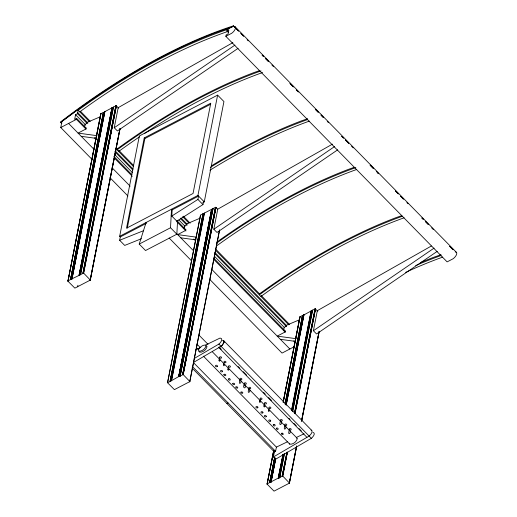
<?xml version="1.0" encoding="UTF-8"?>
<svg xmlns="http://www.w3.org/2000/svg" width="517" height="517" viewBox="0 0 517 517"><rect width="100%" height="100%" fill="white"/><g stroke="black" fill="none" stroke-linecap="round" stroke-linejoin="round"><path stroke-width="0.78" d="M103.613 112.318L70.661 279.529L103.73 112.331L71.12 279.626L72.057 278.773L80.516 274.727L113.469 107.077L116.247 105.791L118.658 108.15M211.989 209.359L179.25 376.596L183.121 374.528L189.913 381.572L174.403 389.631L167.553 382.748L200.525 215.117L215.473 207.323L217.683 209.088M275.503 459.038L271.057 482.232L270.268 482.639L274.947 457.984M306.943 437.35L218.988 347.689L219.001 347.004L221.257 349.305M146.718 223.137L146.085 222.497L139.215 244.089L145.535 250.538L176.84 234.195L170.52 227.751L171.521 209.223L172.155 209.863L171.818 216.041L197.914 199.426L198.567 196.079L172.155 209.863M176.84 234.195L177.596 220.3M224.158 341.899L223.344 340.457M228.592 32.7L226.898 30.975L227.163 29.637L233.574 25.953L238.595 31.046M273.609 450.779L267.076 484.099L274.029 491.144L289.488 483.098L282.741 476.06L287.284 452.233L282.243 476.028L287.025 452.226M317.813 311.156L315.079 308.817L303.02 315.396L285.662 404.191L302.762 315.325L285.319 404.074M224.139 342.028L223.712 340.69M233.574 26.031L238.524 31.026M224.061 341.95L222.239 345.337L218.988 347.689M92.369 159.747L60.76 127.525L61.943 121.476L78.41 109.171L77.531 113.669L75.572 114.69L74.655 119.369L76.606 118.348L86.203 128.132M60.76 127.525L76.413 119.349L76.606 118.348M84.594 126.697L85.053 124.358L87.011 123.337L87.205 122.329L100.343 116.764M86.093 128.016L85.893 129.017L78.067 133.102L97.015 135.68M116.306 105.804L83.567 273.034L90.339 280.072L74.855 288.137L67.934 281.17L100.77 113.772L103.581 112.318M67.992 281.261L100.899 113.643M67.934 281.17L100.951 113.617M68.121 280.828L70.493 279.594L103.348 112.363M70.545 279.568L103.465 112.331M71.068 279.587L103.755 112.331M71.12 279.626L103.827 112.363M71.844 279.109L104.686 111.73L113.469 107.077M71.902 279.219L104.815 111.601M72.031 278.786L104.861 111.575M79.101 275.096L111.905 107.898M79.127 275.083L112.015 107.853M79.243 275.044L112.131 107.827M79.359 275.025L112.254 107.827M79.476 275.025L112.338 107.833L79.657 275.076M79.728 275.134L112.48 107.891M77.608 286.838L77.918 285.255M113.378 107.142L80.478 274.676L83.592 273.047M115.821 105.856L83.017 273.054L115.931 105.811M83.153 273.002L116.047 105.785M83.276 272.982L116.163 105.778M83.392 272.982L116.247 105.791M83.644 273.092L116.396 105.849M238.091 48.327L117.411 130.95L114.251 127.731L118.186 107.665L232.883 42.62M119.847 128.94L90.152 280.292L120.034 128.597L90.32 280.13M118.865 150.46L118.658 151.513L120.862 149.865A390.606 178.268 -44.5 0 1 139.642 136.727M141.464 238.705L124.707 245.426L119.647 240.269L120.299 236.928L119.673 236.282L139.351 135.965L217.618 95.115L223.939 101.558L204.26 201.882L202.832 202.625M144.237 137.916L126.523 228.204L193.048 193.481L210.762 103.193L144.237 137.916L144.87 138.556L127.311 228.055M184.168 228.204L184.627 225.858L186.585 224.837L186.786 223.835L199.917 218.264M185.668 229.522L185.467 230.524L177.641 234.608L196.589 237.187M455.231 251.953A5.228 2.385 -44.5 0 1 456.582 254.364A5.228 2.385 -44.5 0 1 452.995 258.823L447.127 261.886L225.845 36.326L226.11 34.988L228.068 33.967L228.857 29.954L226.898 30.975M119.673 236.282L197.933 195.432L217.618 95.115M200.525 215.117L167.54 382.735L171.476 380.725L204.435 213.075M176.879 221.198L202.968 204.577L203.627 201.236M170.067 381.094L202.955 213.857M170.177 381.048L203.071 213.831M170.293 381.023L203.187 213.818M170.416 381.023L203.304 213.831L170.597 381.068M170.694 381.132L203.427 213.876M171.476 380.725L204.305 213.172M171.45 380.693L178.675 376.602L211.537 209.379M178.701 376.589L211.647 209.34M178.759 376.57L211.77 209.327M178.876 376.538L211.854 209.333L179.25 376.596M179.309 376.641L212.093 209.424M180.026 376.124L212.868 208.739M180.09 376.234L212.998 208.616L180.22 375.801M182.591 374.56L215.447 207.336M182.669 374.528L215.563 207.298M182.785 374.495L215.679 207.285M182.908 374.482L215.77 207.291M183.076 374.508L215.822 207.298M215.899 207.317L183.186 374.567L216.009 207.382M337.666 149.833L216.985 232.456L213.825 229.231L217.76 209.172L332.457 144.127M189.7 381.811L219.551 230.013M189.797 381.746L219.563 230.026M283.594 330.486L284.201 327.364L286.159 326.343L286.36 325.342L299.492 319.771M285.242 331.022L285.048 332.03L277.215 336.115L296.17 338.693M283.245 401.67L299.886 316.863L302.736 315.325M267.14 484.274L273.81 450.178M283.129 402.362L300.028 316.669M267.082 484.061L273.823 450.546M283.258 402.232L300.099 316.624M312.979 432.309C316.152 433.227 312.779 437.149 311.35 438.319L275.639 459.212L273.422 456.957L274.482 451.554M192.072 368.007L274.411 451.942L275.58 451.328L276.408 447.115L287.788 441.615M267.244 483.854L269.641 482.6L274.488 458.023M285.19 403.357L302.471 315.389M269.667 482.587L274.598 457.984M285.113 404.113L302.587 315.344M269.751 482.555L274.721 457.965M285.203 404.087L302.703 315.325M269.842 482.535L274.811 457.959M269.932 482.523L274.895 457.972M285.41 404.081L302.878 315.338M270.268 482.639L275.057 458.043M286.224 404.384L303.796 314.821M271.057 482.232L275.716 458.456M286.088 405.115L303.938 314.627M270.998 481.999L275.716 458.805M286.237 404.947L304.009 314.582M271.205 481.786L278.249 478.109L282.967 454.307M291.62 409.962L311.137 310.872M278.249 478.109L282.961 455.063M291.73 409.916L311.253 310.84M278.392 478.051L283.232 454.262M311.37 310.833L291.995 410.724M278.482 478.038L283.348 454.269M284.479 453.519L279.665 477.734L278.883 478.141L283.374 454.275M278.883 478.141L283.471 454.314M292.092 410.789L311.609 310.885M282.999 458.14L283.335 456.537M283.045 458.107L283.484 456.375M279.665 477.734L284.35 453.616M292.557 411.655L312.488 310.187M292.609 411.597L312.623 310.09M279.626 477.682L282.166 476.067L286.909 452.259M294.444 413.464L315.047 308.83M294.554 413.419L315.163 308.798M282.424 475.989L287.148 452.22M294.677 413.393L315.286 308.791M294.793 413.387L315.402 308.804M294.981 413.432L315.428 308.811M282.793 476.099L287.381 452.272M295.078 413.503L315.525 308.843M437.24 251.34L316.559 333.963L313.399 330.738L317.335 310.672L431.333 246.027M296.584 446.068L289.281 483.317L296.635 446.042M301.715 419.92L318.97 331.959M301.598 421.109L319.125 331.513M289.43 483.201L296.629 446.488M301.592 421.329L319.176 331.584M224.035 342.086L223.027 344.18L221.102 346.325L193.629 362.391M223.887 374.579L224.061 375.258L224.985 375.691A1.021 0.704 16.4 0 0 225.755 375.348L225.813 375.168A1.015 0.795 4.9 0 0 224.921 374.256L224.656 374.237A1.021 0.704 16.4 0 0 223.88 374.567M232.74 383.601L232.915 384.28L233.833 384.719A1.021 0.704 16.4 0 0 234.602 384.377L234.666 384.189A1.015 0.795 4.9 0 0 233.774 383.278L233.51 383.259A1.021 0.704 16.4 0 0 232.728 383.588M217.25 366.54L217.366 366.366A1.015 0.795 4.9 0 0 216.274 365.248L216.035 365.299A1.015 0.698 16.4 0 0 215.66 366.353A1.015 0.698 16.4 0 0 217.243 366.547M281.422 433.414L281.526 434.138L282.689 434.603A1.021 0.704 16.4 0 0 283.258 433.918L282.625 433.272M194.166 358.527L218.885 344.07C220.526 342.971 223.855 338.292 220.068 338.047L205.811 344.936M233.568 25.934L233.335 25.869A393.159 179.438 -44.5 0 0 60.573 121.947L60.302 122.574L80.077 107.963A392.144 178.972 -44.5 0 1 214.839 33.023L233.277 26.503A5.228 2.385 -44.5 0 1 235.403 28.435A5.228 2.385 -44.5 0 1 231.719 33.262L225.845 36.326M78.196 110.27L80.4 108.622A390.606 178.268 -44.5 0 1 227.958 29.262M79.773 111.879L81.983 110.231A390.606 178.268 -44.5 0 1 228.087 31.363M260.904 296.519L263.114 294.877A390.606 178.268 -44.5 0 1 404.113 217.799M60.651 122.484L61.833 123.595M114.251 127.731L234.931 45.108M213.825 229.231L334.505 146.615M313.399 330.738L434.08 248.115M273.422 456.957L309.134 436.064C310.458 434.661 312.824 432.632 311.822 430.506L223.79 340.768M104.705 112.021L103.911 112.415M144.87 138.556L210.684 104.214M120.299 236.928L146.001 223.512M139.215 244.089L170.52 227.751M294.134 346.771L282.036 353.085L209.779 279.432M226.911 403.525L228.087 402.911M195.833 349.757L200.822 347.346M296.312 437.498L304.074 433.744M119.647 240.269L143.7 230.634M259.502 70.622L253.718 72.658A392.144 178.972 -44.5 0 0 118.962 147.597L117.281 148.851L117.075 149.904L119.285 148.256A390.606 178.268 -44.5 0 1 261.014 70.919M307.641 118.703L301.133 120.991A392.144 178.972 -44.5 0 0 211.498 165.789M354.332 167.288L348.555 169.324A392.144 178.972 -44.5 0 0 217.037 241.937M401.748 215.628L395.97 217.663A392.144 178.972 -44.5 0 0 261.208 292.603L259.534 293.856L259.327 294.91L261.531 293.262A390.606 178.268 -44.5 0 1 402.53 216.19M441.04 254.687L434.532 256.975A392.144 178.972 -44.5 0 0 420.424 262.61M222.588 340.296L222.943 340.406M229.083 378.748L229.348 378.767A1.015 0.795 4.9 0 1 230.239 379.678L230.181 379.859A1.021 0.704 16.4 0 1 229.412 380.202L228.488 379.769L228.314 379.09A1.021 0.704 16.4 0 1 229.07 378.735M273.971 424.502L274.236 424.522A1.015 0.795 4.9 0 1 275.128 425.433L275.07 425.62A1.021 0.704 16.4 0 1 274.294 425.963L273.377 425.53L273.202 424.845A1.021 0.704 16.4 0 1 273.958 424.489M81.227 136.326L96.233 138.369M180.808 237.833L195.807 239.875M280.382 339.333L295.381 341.375M311.034 430.092L311.822 430.506M223.118 340.38L223.712 340.703M206.244 345.918L207.039 346.519C206.529 349.673 202.683 352.672 199.497 352.161L199.219 351.179M296.493 437.918L297.288 438.513C296.777 441.673 292.932 444.672 289.746 444.161L203.401 356.142M244.793 385.016C247.1 389.094 241.878 388.726 244.16 384.37M244.58 384.835L244.25 384.506M235.112 26.748L456.388 252.315M240.903 33.398L243.656 36.216L242.46 35.059M247.107 39.719L248.231 40.869M262.255 55.196L263.457 56.379M265.725 58.692L268.523 61.549M271.923 65.013L273.59 66.719M290.018 83.476L293.372 86.875M298.438 92.045L296.222 89.79L297.365 91.011M315.351 109.294L318.22 112.208M321.044 115.084L323.299 117.385M327.242 121.405L328.373 122.555M341.847 136.333L343.572 138.065M345.337 139.868L348.62 143.235M351.541 146.182L353.221 147.881M370.153 165.149L373.507 168.568M376.363 171.476L378.554 173.738L377.391 172.581M395.486 190.999L398.355 193.894M403.422 199.064L400.656 196.26L401.787 197.507M406.86 202.574L407.991 203.724M422.001 218.045L423.216 219.234M425.472 221.535L428.283 224.404M431.682 227.868L433.349 229.574M449.771 246.338L453.131 249.73M240.916 33.469L242.04 34.665M262.125 55.216L263.36 56.347M265.751 58.789L268.446 61.523M290.024 83.534L293.281 86.843M315.428 109.423L318.117 112.163M321.07 115.181L323.196 117.34M341.718 136.352L343.521 138.058M345.343 139.926L348.6 143.235M370.178 165.24L373.436 168.555M395.583 191.135L398.277 193.875M402.207 197.901L403.357 199.051M421.872 218.058L423.113 219.189M425.497 221.631L428.192 224.372M449.771 246.376L453.028 249.692M197.933 195.432L204.26 201.882M197.914 199.426L202.968 204.577M80.665 111.472L90.255 121.301M116.228 147.726L117.353 148.922M119.052 150.602L133.722 165.608M183.406 216.203L190.172 223.15M215.576 249L259.599 293.927M261.305 295.608L289.52 324.424M78.203 110.224L89.493 121.734M116.021 148.78L133.522 166.616M182.63 216.675L188.841 223.008M215.369 250.054L288.757 324.857M77.724 112.667L87.884 123.02M115.543 151.216L133.043 169.053M181.028 217.967L187.232 224.294M214.891 252.49L286.586 325.568M77.531 113.669L87.121 123.447M114.78 151.643L132.85 170.061M180.265 218.394L187.038 225.302M214.697 253.498L286.386 326.576M75.572 114.69L85.732 125.049M114.522 154.396L132.585 172.807M178.869 219.99L185.08 226.323M214.432 256.245L284.428 327.597M113.863 156.328L131.925 174.74M177.085 220.772L186.12 229.981M213.78 258.177L285.468 331.255M171.185 215.395L177.512 221.845M76.413 119.349L86.009 129.134M94.475 137.768L96.168 139.493M114.231 157.905L132.294 176.316M176.892 221.78L185.92 230.983M193.823 239.041L195.516 240.767M213.579 259.179L285.268 332.257M293.74 340.89L295.433 342.616M68.587 123.434L93.991 149.329M112.053 167.747L130.116 186.159M176.4 233.341L193.339 250.603M211.964 269.596L289.863 349.001M109.869 177.583L127.932 195.995M169.137 238.001L191.717 261.02M218.885 344.07L221.102 346.325M221.179 346.403L311.35 438.319M238.175 366.547L239.862 368.272M243.248 371.723L246.628 375.168M263.547 392.409L265.24 394.135M268.62 397.586L271.438 400.455M288.919 418.279L290.043 419.423M293.992 423.449L296.247 425.749M299.065 428.619L301.321 430.919M198.993 335.132L208.015 344.328M212.364 351.825L297.017 438.112M196.867 344.076L200.253 347.521M196.286 347.418L197.979 349.137M193.526 362.624L276.408 447.115M192.679 366.818L275.58 451.328M289.746 444.161L289.468 443.179M216.339 246.073A390.606 178.268 -44.5 0 1 356.691 169.466M216.701 243.068A390.606 178.268 -44.5 0 1 355.845 167.592M144.346 133.573A390.606 178.268 -44.5 0 1 262.591 72.529M209.921 170.235A390.606 178.268 -44.5 0 1 309.276 121.127M210.354 167.379A390.606 178.268 -44.5 0 1 307.699 119.517M281.455 433.349A1.021 0.704 16.4 0 1 282.618 433.265M405.612 272.388A390.606 178.268 -44.5 0 1 442.675 257.111M415.668 265.564A390.606 178.268 -44.5 0 1 441.098 255.501M239.907 380.021C237.671 387.065 243.507 381.048 239.907 380.021M248.761 389.043C246.538 396.138 252.341 390.018 248.761 389.043M280.369 421.271C278.075 428.225 284.033 422.402 280.369 421.271M284.796 425.782C282.56 432.819 288.389 426.803 284.796 425.782M289.223 430.293C286.98 437.33 292.816 431.314 289.223 430.293M219.001 360.271L219.35 361.28L220.223 360.53L219.298 358.972L219.001 360.271M223.428 364.782L223.777 365.79L224.649 365.041L223.719 363.49L223.428 364.782M227.855 369.293L228.204 370.301L229.076 369.552L228.146 368.001L227.861 369.228M259.463 401.515L259.812 402.523L260.684 401.774L259.76 400.223L259.469 401.451M263.89 406.026L264.239 407.041L265.111 406.284L264.187 404.733L263.89 406.026M268.317 410.537L268.666 411.551L269.538 410.795L268.607 409.244L268.317 410.537M266.274 416.411L266.216 416.599A1.021 0.704 16.4 0 1 265.447 416.941L264.523 416.508L264.349 415.823A1.021 0.704 16.4 0 1 265.118 415.481L265.383 415.5A1.015 0.795 4.9 0 1 266.274 416.411M270.701 420.922L270.643 421.109A1.021 0.704 16.4 0 1 269.874 421.452L268.95 421.019L268.775 420.334A1.021 0.704 16.4 0 1 269.538 419.978L269.809 420.011A1.015 0.795 4.9 0 1 270.701 420.922M198.528 349.498L198.547 351.192C201.733 351.702 205.585 348.71 206.089 345.55L205.818 345.149C202.858 344.529 200.06 347.191 198.528 349.498M235.83 387.078L236.191 387.899L237.167 388.202A1.021 0.704 16.4 0 0 237.736 387.517L237.103 386.871A1.021 0.704 16.4 0 0 235.939 386.949L235.83 387.078M240.883 392.235L241.252 393.056L242.227 393.353A1.021 0.704 16.4 0 0 242.796 392.668L242.163 392.028A1.021 0.704 16.4 0 0 240.993 392.099L240.883 392.235M276.291 428.328L276.653 429.142L277.629 429.446A1.021 0.704 16.4 0 0 278.198 428.761L277.571 428.115A1.021 0.704 16.4 0 0 276.401 428.192L276.291 428.328M222.426 371.523L222.304 371.691A1.015 0.698 16.4 0 1 220.72 371.51A1.015 0.698 16.4 0 1 221.076 370.456L221.334 370.405A1.015 0.795 4.9 0 1 222.426 371.523M257.834 407.616L257.712 407.784A1.015 0.698 16.4 0 1 256.122 407.603A1.015 0.698 16.4 0 1 256.484 406.543L256.736 406.498A1.015 0.795 4.9 0 1 257.834 407.616M262.888 412.766L262.765 412.941A1.015 0.698 16.4 0 1 261.182 412.753A1.015 0.698 16.4 0 1 261.537 411.7L261.796 411.655A1.015 0.795 4.9 0 1 262.888 412.773M260.258 399.118A1.015 0.724 13.9 0 0 261.97 399.111A1.015 0.724 13.9 0 0 260.878 398A1.015 0.724 13.9 0 0 260.258 399.118M285.009 425.129A1.015 0.724 13.9 0 0 286.715 425.123A1.015 0.724 13.9 0 0 285.623 424.011A1.015 0.724 13.9 0 0 285.009 425.129M280.582 420.618A1.015 0.724 13.9 0 0 282.295 420.612A1.015 0.724 13.9 0 0 281.196 419.5A1.015 0.724 13.9 0 0 280.582 420.618M289.43 429.64A1.015 0.724 13.9 0 0 291.142 429.633A1.015 0.724 13.9 0 0 290.05 428.522A1.015 0.724 13.9 0 0 289.43 429.64M264.685 403.628A1.015 0.724 13.9 0 0 266.397 403.622A1.015 0.724 13.9 0 0 265.299 402.51A1.015 0.724 13.9 0 0 264.685 403.628M219.796 357.874A1.015 0.724 13.9 0 0 221.509 357.867A1.015 0.724 13.9 0 0 220.416 356.749A1.015 0.724 13.9 0 0 219.796 357.874M248.968 388.396A1.015 0.724 13.9 0 0 250.68 388.39A1.015 0.724 13.9 0 0 249.582 387.272A1.015 0.724 13.9 0 0 248.968 388.396M240.121 379.375A1.015 0.724 13.9 0 0 241.833 379.368A1.015 0.724 13.9 0 0 240.735 378.25A1.015 0.724 13.9 0 0 240.121 379.375M244.547 383.885A1.015 0.724 13.9 0 0 246.254 383.879A1.015 0.724 13.9 0 0 245.161 382.761A1.015 0.724 13.9 0 0 244.547 383.885M228.65 366.896A1.015 0.724 13.9 0 0 230.362 366.889A1.015 0.724 13.9 0 0 229.264 365.771A1.015 0.724 13.9 0 0 228.65 366.896M224.223 362.385A1.015 0.724 13.9 0 0 225.935 362.378A1.015 0.724 13.9 0 0 224.837 361.26A1.015 0.724 13.9 0 0 224.223 362.385M269.111 408.139A1.015 0.724 13.9 0 0 270.824 408.139A1.015 0.724 13.9 0 0 269.725 407.021A1.015 0.724 13.9 0 0 269.111 408.139"/></g></svg>
